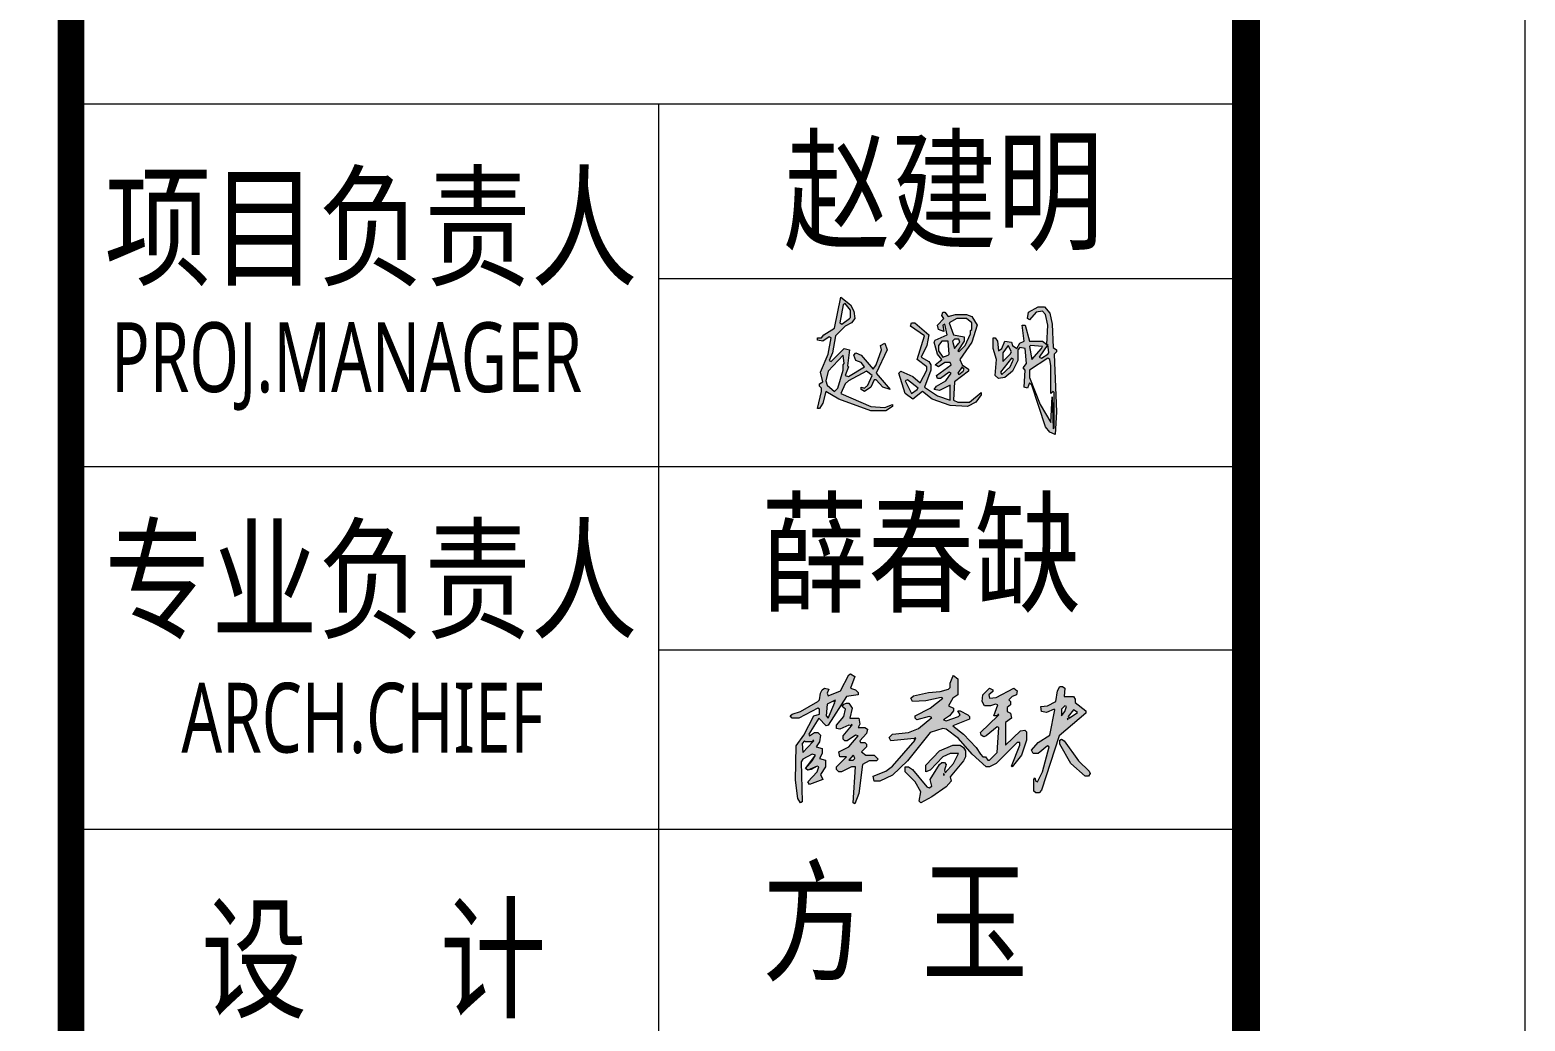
# Model space of a CAD drawing. Header units: inches. Extents: x -3272461 to -2504170, y 403793 to 1071042.
# Drawn here: x -2707401 to -2702044, y 867627 to 871180 of the extents above; entities that cross this region are included whole.
import ezdxf
from ezdxf.enums import TextEntityAlignment as Align

# ---------------------------------------------------------------- set-up
doc = ezdxf.new("R2010")
doc.units = ezdxf.units.IN
doc.header["$LTSCALE"] = 1000
doc.header["$MEASUREMENT"] = 0
doc.linetypes.add('LENGSHUI', pattern=[22, 20, -1, 0, -1])
doc.layers.get('0').update_dxf_attribs({"lineweight": 18})
for name, color, linetype, lineweight in [('0-TK', 4, 'Continuous', 18), ('00签名', 7, 'LENGSHUI', 18), ('PUB_TITLE', 153, 'Continuous', 18)]:
    doc.layers.add(name, color=color, linetype=linetype, lineweight=lineweight)
doc.styles.add('-黑体', font='', dxfattribs={"width": 0.7})
doc.styles.get('-黑体').set_extended_font_data('微软雅黑')

msp = doc.modelspace()

# ---------------------------------------------------------------- hatches: boundary and pattern name
h = msp.add_hatch(color=256)
h.paths.add_polyline_path([(-2704517.8, 868769), (-2704520.8, 868775), (-2704544.8, 868763), (-2704547.8, 868721), (-2704541.8, 868712)], flags=0)
h.paths.add_polyline_path([(-2704466.8, 868868), (-2704460.8, 868871), (-2704445.8, 868862), (-2704460.8, 868820), (-2704442.8, 868814), (-2704433.8, 868805), (-2704433.8, 868796), (-2704475.8, 868790), (-2704541.8, 868688), (-2704547.8, 868685), (-2704574.8, 868712), (-2704610.8, 868655), (-2704607.8, 868649), (-2704589.8, 868661), (-2704577.8, 868661), (-2704568.8, 868652), (-2704571.8, 868628), (-2704583.8, 868610), (-2704562.8, 868604), (-2704562.8, 868586), (-2704571.8, 868568), (-2704550.8, 868562), (-2704550.8, 868538), (-2704568.8, 868511), (-2704559.8, 868493), (-2704607.8, 868475), (-2704613.8, 868484), (-2704580.8, 868520), (-2704574.8, 868538), (-2704580.8, 868541), (-2704601.8, 868529), (-2704613.8, 868526), (-2704622.8, 868532), (-2704598.8, 868559), (-2704586.8, 868580), (-2704598.8, 868583), (-2704631.8, 868565), (-2704637.8, 868556), (-2704634.8, 868412), (-2704640.8, 868409), (-2704649.8, 868424), (-2704658.8, 868490), (-2704655.8, 868613), (-2704628.8, 868652), (-2704592.8, 868721), (-2704571.8, 868727), (-2704571.8, 868745), (-2704577.8, 868748), (-2704646.8, 868712), (-2704670.8, 868712), (-2704676.8, 868721), (-2704670.8, 868727), (-2704640.8, 868736), (-2704577.8, 868772), (-2704571.8, 868778), (-2704568.8, 868802), (-2704562.8, 868814), (-2704553.8, 868820), (-2704538.8, 868817), (-2704544.8, 868802), (-2704541.8, 868793), (-2704496.8, 868811)], flags=0)
h.paths.add_polyline_path([(-2704622.8, 868628), (-2704625.8, 868631), (-2704634.8, 868622), (-2704631.8, 868589), (-2704595.8, 868628)], flags=0)
h.paths.add_polyline_path([(-2704475.8, 868766), (-2704466.8, 868766), (-2704454.8, 868748), (-2704463.8, 868712), (-2704430.8, 868712), (-2704427.8, 868691), (-2704433.8, 868679), (-2704409.8, 868679), (-2704400.8, 868673), (-2704403.8, 868658), (-2704427.8, 868631), (-2704424.8, 868625), (-2704409.8, 868625), (-2704403.8, 868619), (-2704403.8, 868610), (-2704421.8, 868592), (-2704406.8, 868580), (-2704376.8, 868580), (-2704361.8, 868565), (-2704367.8, 868559), (-2704394.8, 868559), (-2704418.8, 868547), (-2704430.8, 868442), (-2704445.8, 868406), (-2704451.8, 868409), (-2704442.8, 868538), (-2704457.8, 868538), (-2704493.8, 868520), (-2704502.8, 868520), (-2704511.8, 868529), (-2704511.8, 868538), (-2704475.8, 868574), (-2704499.8, 868574), (-2704502.8, 868592), (-2704466.8, 868610), (-2704433.8, 868649), (-2704442.8, 868652), (-2704472.8, 868631), (-2704481.8, 868631), (-2704487.8, 868637), (-2704487.8, 868649), (-2704457.8, 868685), (-2704466.8, 868688), (-2704499.8, 868673), (-2704511.8, 868676), (-2704511.8, 868688), (-2704484.8, 868718), (-2704478.8, 868745), (-2704490.8, 868754), (-2704484.8, 868763)], flags=0)
h.paths.add_polyline_path([(-2704448.8, 868577), (-2704451.8, 868580), (-2704466.8, 868562), (-2704451.8, 868562), (-2704445.8, 868568)], flags=0)
h.paths.add_polyline_path([(-2704094.8, 868862), (-2704091.8, 868865), (-2704076.8, 868853), (-2704076.8, 868796), (-2704094.8, 868784), (-2704109.8, 868757), (-2704091.8, 868748), (-2704091.8, 868739), (-2704106.8, 868721), (-2704127.8, 868706), (-2704118.8, 868703), (-2704073.8, 868718), (-2704067.8, 868724), (-2704076.8, 868739), (-2704067.8, 868739), (-2704040.8, 868724), (-2704034.8, 868718), (-2704034.8, 868709), (-2704094.8, 868685), (-2704055.8, 868655), (-2704010.8, 868607), (-2703995.8, 868583), (-2703986.8, 868574), (-2703977.8, 868574), (-2703968.8, 868562), (-2703962.8, 868562), (-2703935.8, 868589), (-2703929.8, 868679), (-2703935.8, 868682), (-2703974.8, 868649), (-2703983.8, 868646), (-2703992.8, 868652), (-2703995.8, 868661), (-2703932.8, 868721), (-2703947.8, 868721), (-2703932.8, 868760), (-2703941.8, 868763), (-2703959.8, 868757), (-2703980.8, 868757), (-2703989.8, 868772), (-2703986.8, 868796), (-2703962.8, 868820), (-2703950.8, 868814), (-2703950.8, 868808), (-2703965.8, 868796), (-2703962.8, 868784), (-2703938.8, 868787), (-2703875.8, 868820), (-2703863.8, 868811), (-2703866.8, 868796), (-2703881.8, 868790), (-2703893.8, 868778), (-2703887.8, 868772), (-2703887.8, 868760), (-2703899.8, 868751), (-2703899.8, 868736), (-2703887.8, 868730), (-2703884.8, 868712), (-2703905.8, 868697), (-2703905.8, 868616), (-2703851.8, 868667), (-2703836.8, 868670), (-2703830.8, 868664), (-2703830.8, 868634), (-2703848.8, 868580), (-2703881.8, 868538), (-2703884.8, 868541), (-2703854.8, 868616), (-2703854.8, 868625), (-2703863.8, 868625), (-2703938.8, 868550), (-2703962.8, 868538), (-2703974.8, 868538), (-2704025.8, 868583), (-2704073.8, 868640), (-2704118.8, 868673), (-2704130.8, 868676), (-2704175.8, 868661), (-2704256.8, 868559), (-2704310.8, 868508), (-2704355.8, 868487), (-2704376.8, 868487), (-2704379.8, 868505), (-2704334.8, 868523), (-2704310.8, 868541), (-2704229.8, 868634), (-2704232.8, 868640), (-2704316.8, 868631), (-2704322.8, 868643), (-2704310.8, 868655), (-2704253.8, 868661), (-2704217.8, 868676), (-2704169.8, 868715), (-2704178.8, 868718), (-2704223.8, 868706), (-2704229.8, 868712), (-2704229.8, 868721), (-2704175.8, 868748), (-2704130.8, 868784), (-2704136.8, 868787), (-2704190.8, 868775), (-2704238.8, 868772), (-2704244.8, 868784), (-2704235.8, 868793), (-2704181.8, 868805), (-2704139.8, 868808), (-2704109.8, 868817), (-2704103.8, 868823), (-2704103.8, 868838)], flags=0)
h.paths.add_polyline_path([(-2704094.8, 868616), (-2704067.8, 868616), (-2704055.8, 868607), (-2704049.8, 868595), (-2704049.8, 868574), (-2704055.8, 868559), (-2704103.8, 868502), (-2704100.8, 868487), (-2704118.8, 868466), (-2704169.8, 868430), (-2704208.8, 868409), (-2704214.8, 868415), (-2704208.8, 868448), (-2704229.8, 868484), (-2704265.8, 868520), (-2704265.8, 868538), (-2704253.8, 868538), (-2704238.8, 868529), (-2704187.8, 868466), (-2704178.8, 868463), (-2704169.8, 868469), (-2704175.8, 868493), (-2704142.8, 868547), (-2704133.8, 868553), (-2704124.8, 868553), (-2704118.8, 868547), (-2704124.8, 868526), (-2704121.8, 868517), (-2704091.8, 868550), (-2704073.8, 868586), (-2704103.8, 868586), (-2704130.8, 868574), (-2704175.8, 868526), (-2704190.8, 868520), (-2704190.8, 868544), (-2704142.8, 868595)], flags=0)
h.paths.add_polyline_path([(-2703710.8, 868826), (-2703701.8, 868826), (-2703692.8, 868820), (-2703695.8, 868790), (-2703662.8, 868790), (-2703656.8, 868781), (-2703656.8, 868769), (-2703617.8, 868739), (-2703617.8, 868730), (-2703713.8, 868649), (-2703776.8, 868454), (-2703785.8, 868445), (-2703797.8, 868445), (-2703803.8, 868451), (-2703803.8, 868493), (-2703800.8, 868499), (-2703797.8, 868487), (-2703791.8, 868484), (-2703773.8, 868520), (-2703749.8, 868610), (-2703755.8, 868613), (-2703788.8, 868586), (-2703806.8, 868586), (-2703812.8, 868598), (-2703788.8, 868625), (-2703746.8, 868652), (-2703728.8, 868742), (-2703731.8, 868745), (-2703758.8, 868733), (-2703776.8, 868736), (-2703779.8, 868754), (-2703755.8, 868757), (-2703725.8, 868772), (-2703719.8, 868811)], flags=0)
h.paths.add_polyline_path([(-2703710.8, 868634), (-2703704.8, 868637), (-2703695.8, 868631), (-2703644.8, 868559), (-2703605.8, 868523), (-2703602.8, 868514), (-2703608.8, 868505), (-2703620.8, 868505), (-2703671.8, 868550), (-2703710.8, 868619)], flags=0)
h.paths.add_polyline_path([(-2703656.8, 868739), (-2703662.8, 868742), (-2703680.8, 868718), (-2703677.8, 868712), (-2703647.8, 868733)], flags=0)
h.paths.add_polyline_path([(-2703686.8, 868754), (-2703692.8, 868757), (-2703704.8, 868745), (-2703704.8, 868721), (-2703692.8, 868736)], flags=0)
at = {"layer": '00签名', "linetype": 'Continuous'}
h = msp.add_hatch(color=256, dxfattribs=at)
h.paths.add_polyline_path([(-2704480.1, 870117.7), (-2704457.1, 870129.2), (-2704445.6, 870144.6), (-2704449.4, 870171.5), (-2704460.9, 870194.5), (-2704495.5, 870221.4), (-2704518.5, 870110), (-2704556.9, 870087), (-2704564.6, 870075.5), (-2704580, 870075.5), (-2704580, 870067.8), (-2704560.8, 870064), (-2704537.7, 870079.3), (-2704530.1, 870075.5), (-2704541.6, 870017.9), (-2704568.5, 869952.6), (-2704560.8, 869918), (-2704572.3, 869910.4), (-2704572.3, 869902.7), (-2704564.6, 869895), (-2704564.6, 869883.5), (-2704580, 869822), (-2704572.3, 869822), (-2704560.8, 869841.2), (-2704549.3, 869883.5), (-2704503.2, 869856.6), (-2704388, 869814.4), (-2704334.2, 869814.4), (-2704311.2, 869829.7), (-2704311.2, 869837.4), (-2704338.1, 869825.9), (-2704388, 869829.7), (-2704495.5, 869875.8), (-2704480.1, 869910.4), (-2704468.6, 869921.9), (-2704403.3, 869956.4), (-2704384.1, 869941.1), (-2704399.5, 869906.5), (-2704411, 869895), (-2704422.5, 869898.8), (-2704422.5, 869891.2), (-2704411, 869883.5), (-2704388, 869898.8), (-2704376.5, 869925.7), (-2704368.8, 869925.7), (-2704345.7, 869898.8), (-2704318.9, 869891.2), (-2704368.8, 869948.8), (-2704330.4, 870033.2), (-2704338.1, 870056.3), (-2704353.4, 870048.6), (-2704349.6, 870033.2), (-2704368.8, 869979.5), (-2704380.3, 869964.1), (-2704422.5, 870014), (-2704441.7, 870021.7), (-2704449.4, 870014), (-2704441.7, 869994.8), (-2704422.5, 869987.2), (-2704411, 869971.8), (-2704468.6, 869937.2), (-2704480.1, 869941.1), (-2704468.6, 869971.8), (-2704472.5, 869975.6), (-2704464.8, 870033.2), (-2704484, 870037.1), (-2704530.1, 869991), (-2704537.7, 869994.8), (-2704526.2, 870021.7), (-2704514.7, 870083.2)], flags=0)
h.paths.add_polyline_path([(-2704499.3, 870129.2), (-2704487.8, 870194.5), (-2704480.1, 870198.4), (-2704460.9, 870175.3), (-2704460.9, 870148.4), (-2704464.8, 870144.6), (-2704491.7, 870125.4)], flags=0)
h.paths.add_polyline_path([(-2704487.8, 870014), (-2704484, 869983.3), (-2704487.8, 869979.5), (-2704487.8, 869960.3), (-2704507, 869895), (-2704518.5, 869883.5), (-2704545.4, 869906.5), (-2704549.3, 869921.9), (-2704541.6, 869956.4)], flags=0)
h = msp.add_hatch(color=256, dxfattribs=at)
h.paths.add_polyline_path([(-2704027, 870152.3), (-2704046.2, 870160), (-2704084.6, 870160), (-2704111.5, 870152.3), (-2704123, 870167.6), (-2704130.7, 870167.6), (-2704134.5, 870156.1), (-2704126.9, 870144.6), (-2704149.9, 870121.6), (-2704146.1, 870106.2), (-2704126.9, 870098.5), (-2704130.7, 870121.6), (-2704123, 870125.4), (-2704115.3, 870087), (-2704157.6, 870067.8), (-2704161.4, 870060.1), (-2704149.9, 870017.9), (-2704134.5, 869998.7), (-2704157.6, 869979.5), (-2704146.1, 869971.8), (-2704123, 869987.2), (-2704103.8, 869987.2), (-2704100, 869979.5), (-2704153.7, 869941.1), (-2704149.9, 869929.6), (-2704138.4, 869929.6), (-2704107.7, 869952.6), (-2704100, 869948.8), (-2704119.2, 869921.9), (-2704153.7, 869902.7), (-2704161.4, 869891.2), (-2704142.2, 869887.3), (-2704103.8, 869906.5), (-2704103.8, 869852.8), (-2704149.9, 869868.1), (-2704196, 869898.8), (-2704172.9, 869960.3), (-2704172.9, 869979.5), (-2704180.6, 869991), (-2704207.5, 870006.4), (-2704188.3, 870048.6), (-2704180.6, 870087), (-2704230.5, 870129.2), (-2704242.1, 870129.2), (-2704245.9, 870117.7), (-2704196, 870083.2), (-2704222.9, 869998.7), (-2704188.3, 869971.8), (-2704188.3, 869960.3), (-2704211.3, 869914.2), (-2704238.2, 869937.2), (-2704280.5, 869956.4), (-2704288.1, 869948.8), (-2704265.1, 869875.8), (-2704238.2, 869856.6), (-2704203.7, 869883.5), (-2704169.1, 869856.6), (-2704103.8, 869833.6), (-2704042.4, 869829.7), (-2704011.7, 869845.1), (-2703992.5, 869872), (-2703992.5, 869879.6), (-2704034.7, 869845.1), (-2704076.9, 869845.1), (-2704092.3, 869852.8), (-2704088.5, 869918), (-2704038.5, 869956.4), (-2704038.5, 869964.1), (-2704061.6, 869979.5), (-2704069.3, 869998.7), (-2704027, 870060.1), (-2704007.8, 870121.6)], flags=0)
h.paths.add_polyline_path([(-2704107.7, 870129.2), (-2704080.8, 870144.6), (-2704046.2, 870144.6), (-2704027, 870129.2), (-2704027, 870106.2), (-2704030.9, 870102.4), (-2704030.9, 870090.8), (-2704050.1, 870048.6), (-2704073.1, 870025.6), (-2704076.9, 870029.4), (-2704053.9, 870064), (-2704053.9, 870079.3), (-2704092.3, 870087)], flags=0)
h.paths.add_polyline_path([(-2704111.5, 870064), (-2704107.7, 870017.9), (-2704111.5, 870014), (-2704130.7, 870006.4), (-2704146.1, 870029.4), (-2704146.1, 870048.6), (-2704134.5, 870064)], flags=0)
h.paths.add_polyline_path([(-2704088.5, 870071.6), (-2704073.1, 870071.6), (-2704069.3, 870060.1), (-2704073.1, 870056.3), (-2704088.5, 870037.1), (-2704096.1, 870064)], flags=0)
h.paths.add_polyline_path([(-2704061.6, 869971.8), (-2704053.9, 869964.1), (-2704057.7, 869956.4), (-2704073.1, 869944.9), (-2704076.9, 869948.8)], flags=0)
h.paths.add_polyline_path([(-2704257.4, 869925.7), (-2704219, 869895), (-2704222.9, 869891.2), (-2704242.1, 869875.8), (-2704265.1, 869921.9)], flags=0)
h.paths.add_polyline_path([(-2703835, 870121.6), (-2703846.5, 870121.6), (-2703838.9, 870064), (-2703854.2, 870056.3), (-2703865.7, 870037.1), (-2703881.1, 870048.6), (-2703884.9, 870060.1), (-2703908, 870064), (-2703919.5, 870037.1), (-2703931, 870029.4), (-2703934.9, 870064), (-2703942.5, 870075.5), (-2703950.2, 870075.5), (-2703950.2, 870037.1), (-2703938.7, 869998.7), (-2703942.5, 869941.1), (-2703931, 869929.6), (-2703908, 869933.4), (-2703881.1, 869956.4), (-2703861.9, 869994.8), (-2703861.9, 870033.2), (-2703854.2, 870040.9), (-2703835, 870037.1), (-2703831.2, 869983.3), (-2703842.7, 869968), (-2703835, 869960.3), (-2703838.9, 869898.8), (-2703827.3, 869895), (-2703819.7, 869914.2), (-2703812, 869906.5), (-2703762.1, 869756.8), (-2703746.7, 869737.6), (-2703727.5, 869729.9), (-2703723.7, 869810.5), (-2703731.3, 870017.9), (-2703723.7, 870025.6), (-2703723.7, 870033.2), (-2703735.2, 870040.9), (-2703739, 870125.4), (-2703746.7, 870163.8), (-2703765.9, 870186.8), (-2703788.9, 870186.8), (-2703823.5, 870167.6), (-2703827.3, 870144.6), (-2703819.7, 870140.8), (-2703796.6, 870167.6), (-2703773.6, 870171.5), (-2703762.1, 870160), (-2703754.4, 870121.6), (-2703758.2, 870052.4), (-2703773.6, 870064), (-2703819.7, 870064)], flags=0)
h.paths.add_polyline_path([(-2703815.8, 870048.6), (-2703773.6, 870044.8), (-2703777.4, 870037.1), (-2703812, 869998.7), (-2703819.7, 870044.8)], flags=0)
h.paths.add_polyline_path([(-2703884.9, 870025.6), (-2703888.8, 870017.9), (-2703915.7, 869991), (-2703915.7, 870021.7), (-2703896.5, 870048.6)], flags=0)
h.paths.add_polyline_path([(-2703754.4, 870052.4), (-2703750.5, 870021.7), (-2703754.4, 870017.9), (-2703777.4, 870002.5), (-2703785.1, 870006.4)], flags=0)
h.paths.add_polyline_path([(-2703877.3, 869998.7), (-2703881.1, 869991), (-2703888.8, 869971.8), (-2703919.5, 869944.9), (-2703923.3, 869952.6), (-2703884.9, 870002.5)], flags=0)
h.paths.add_polyline_path([(-2703754.4, 870002.5), (-2703746.7, 869998.7), (-2703742.9, 869975.6), (-2703742.9, 869875.8), (-2703735.2, 869883.5), (-2703731.3, 869879.6), (-2703731.3, 869752.9), (-2703735.2, 869749.1), (-2703739, 869864.3), (-2703742.9, 869772.1), (-2703781.3, 869837.4), (-2703819.7, 869933.4), (-2703819.7, 869960.3)], flags=0)

# ---------------------------------------------------------------- linework, layer by layer
at = {"linetype": 'Continuous'}
for points in [[(-2704466.8, 868868), (-2704460.8, 868871), (-2704445.8, 868862), (-2704460.8, 868820), (-2704442.8, 868814), (-2704433.8, 868805), (-2704433.8, 868796), (-2704475.8, 868790), (-2704541.8, 868688), (-2704547.8, 868685), (-2704574.8, 868712), (-2704610.8, 868655), (-2704607.8, 868649), (-2704589.8, 868661), (-2704577.8, 868661), (-2704568.8, 868652), (-2704571.8, 868628), (-2704583.8, 868610), (-2704562.8, 868604), (-2704562.8, 868586), (-2704571.8, 868568), (-2704550.8, 868562), (-2704550.8, 868538), (-2704568.8, 868511), (-2704559.8, 868493), (-2704607.8, 868475), (-2704613.8, 868484), (-2704580.8, 868520), (-2704574.8, 868538), (-2704580.8, 868541), (-2704613.8, 868526), (-2704622.8, 868532), (-2704586.8, 868580), (-2704598.8, 868583), (-2704631.8, 868565), (-2704637.8, 868556), (-2704634.8, 868412), (-2704640.8, 868409), (-2704649.8, 868424), (-2704658.8, 868490), (-2704655.8, 868613), (-2704628.8, 868652), (-2704592.8, 868721), (-2704571.8, 868727), (-2704571.8, 868745), (-2704577.8, 868748), (-2704646.8, 868712), (-2704670.8, 868712), (-2704676.8, 868721), (-2704670.8, 868727), (-2704640.8, 868736), (-2704577.8, 868772), (-2704571.8, 868778), (-2704568.8, 868802), (-2704562.8, 868814), (-2704553.8, 868820), (-2704538.8, 868817), (-2704544.8, 868802), (-2704541.8, 868793), (-2704496.8, 868811), (-2704466.8, 868868)], [(-2704466.8, 868868), (-2704460.8, 868871), (-2704445.8, 868862), (-2704460.8, 868820), (-2704442.8, 868814), (-2704433.8, 868805), (-2704433.8, 868796), (-2704475.8, 868790), (-2704541.8, 868688), (-2704547.8, 868685), (-2704574.8, 868712), (-2704610.8, 868655), (-2704607.8, 868649), (-2704589.8, 868661), (-2704577.8, 868661), (-2704568.8, 868652), (-2704571.8, 868628), (-2704583.8, 868610), (-2704562.8, 868604), (-2704562.8, 868586), (-2704571.8, 868568), (-2704550.8, 868562), (-2704550.8, 868538), (-2704568.8, 868511), (-2704559.8, 868493), (-2704607.8, 868475), (-2704613.8, 868484), (-2704580.8, 868520), (-2704574.8, 868538), (-2704580.8, 868541), (-2704601.8, 868529), (-2704613.8, 868526), (-2704622.8, 868532), (-2704598.8, 868559), (-2704586.8, 868580), (-2704598.8, 868583), (-2704631.8, 868565), (-2704637.8, 868556), (-2704634.8, 868412), (-2704640.8, 868409), (-2704649.8, 868424), (-2704658.8, 868490), (-2704655.8, 868613), (-2704628.8, 868652), (-2704592.8, 868721), (-2704571.8, 868727), (-2704571.8, 868745), (-2704577.8, 868748), (-2704646.8, 868712), (-2704670.8, 868712), (-2704676.8, 868721), (-2704670.8, 868727), (-2704640.8, 868736), (-2704577.8, 868772), (-2704571.8, 868778), (-2704568.8, 868802), (-2704562.8, 868814), (-2704553.8, 868820), (-2704538.8, 868817), (-2704544.8, 868802), (-2704541.8, 868793), (-2704496.8, 868811), (-2704466.8, 868868)], [(-2704094.8, 868862), (-2704091.8, 868865), (-2704076.8, 868853), (-2704076.8, 868796), (-2704094.8, 868784), (-2704109.8, 868757), (-2704091.8, 868748), (-2704091.8, 868739), (-2704106.8, 868721), (-2704127.8, 868706), (-2704118.8, 868703), (-2704073.8, 868718), (-2704067.8, 868724), (-2704076.8, 868739), (-2704067.8, 868739), (-2704040.8, 868724), (-2704034.8, 868718), (-2704034.8, 868709), (-2704094.8, 868685), (-2704055.8, 868655), (-2704010.8, 868607), (-2703995.8, 868583), (-2703986.8, 868574), (-2703977.8, 868574), (-2703968.8, 868562), (-2703962.8, 868562), (-2703935.8, 868589), (-2703929.8, 868679), (-2703935.8, 868682), (-2703974.8, 868649), (-2703983.8, 868646), (-2703992.8, 868652), (-2703995.8, 868661), (-2703932.8, 868721), (-2703947.8, 868721), (-2703932.8, 868760), (-2703941.8, 868763), (-2703959.8, 868757), (-2703980.8, 868757), (-2703989.8, 868772), (-2703986.8, 868796), (-2703962.8, 868820), (-2703950.8, 868814), (-2703950.8, 868808), (-2703965.8, 868796), (-2703962.8, 868784), (-2703938.8, 868787), (-2703875.8, 868820), (-2703863.8, 868811), (-2703866.8, 868796), (-2703881.8, 868790), (-2703893.8, 868778), (-2703887.8, 868772), (-2703887.8, 868760), (-2703899.8, 868751), (-2703899.8, 868736), (-2703887.8, 868730), (-2703884.8, 868712), (-2703905.8, 868697), (-2703905.8, 868616), (-2703851.8, 868667), (-2703836.8, 868670), (-2703830.8, 868664), (-2703830.8, 868634), (-2703848.8, 868580), (-2703881.8, 868538), (-2703884.8, 868541), (-2703854.8, 868616), (-2703854.8, 868625), (-2703863.8, 868625), (-2703938.8, 868550), (-2703962.8, 868538), (-2703974.8, 868538), (-2704025.8, 868583), (-2704073.8, 868640), (-2704118.8, 868673), (-2704130.8, 868676), (-2704175.8, 868661), (-2704256.8, 868559), (-2704310.8, 868508), (-2704355.8, 868487), (-2704376.8, 868487), (-2704379.8, 868505), (-2704334.8, 868523), (-2704310.8, 868541), (-2704229.8, 868634), (-2704232.8, 868640), (-2704316.8, 868631), (-2704322.8, 868643), (-2704310.8, 868655), (-2704253.8, 868661), (-2704217.8, 868676), (-2704169.8, 868715), (-2704178.8, 868718), (-2704223.8, 868706), (-2704229.8, 868712), (-2704229.8, 868721), (-2704175.8, 868748), (-2704130.8, 868784), (-2704136.8, 868787), (-2704190.8, 868775), (-2704238.8, 868772), (-2704244.8, 868784), (-2704235.8, 868793), (-2704181.8, 868805), (-2704139.8, 868808), (-2704109.8, 868817), (-2704103.8, 868823), (-2704103.8, 868838), (-2704094.8, 868862)], [(-2704094.8, 868862), (-2704091.8, 868865), (-2704076.8, 868853), (-2704076.8, 868796), (-2704094.8, 868784), (-2704109.8, 868757), (-2704091.8, 868748), (-2704091.8, 868739), (-2704106.8, 868721), (-2704127.8, 868706), (-2704118.8, 868703), (-2704073.8, 868718), (-2704067.8, 868724), (-2704076.8, 868739), (-2704067.8, 868739), (-2704040.8, 868724), (-2704034.8, 868718), (-2704034.8, 868709), (-2704094.8, 868685), (-2704055.8, 868655), (-2704010.8, 868607), (-2703995.8, 868583), (-2703986.8, 868574), (-2703977.8, 868574), (-2703968.8, 868562), (-2703962.8, 868562), (-2703935.8, 868589), (-2703929.8, 868679), (-2703935.8, 868682), (-2703974.8, 868649), (-2703983.8, 868646), (-2703992.8, 868652), (-2703995.8, 868661), (-2703932.8, 868721), (-2703947.8, 868721), (-2703932.8, 868760), (-2703941.8, 868763), (-2703959.8, 868757), (-2703980.8, 868757), (-2703989.8, 868772), (-2703986.8, 868796), (-2703962.8, 868820), (-2703950.8, 868814), (-2703950.8, 868808), (-2703965.8, 868796), (-2703962.8, 868784), (-2703938.8, 868787), (-2703875.8, 868820), (-2703863.8, 868811), (-2703866.8, 868796), (-2703881.8, 868790), (-2703893.8, 868778), (-2703887.8, 868772), (-2703887.8, 868760), (-2703899.8, 868751), (-2703899.8, 868736), (-2703887.8, 868730), (-2703884.8, 868712), (-2703905.8, 868697), (-2703905.8, 868616), (-2703851.8, 868667), (-2703836.8, 868670), (-2703830.8, 868664), (-2703830.8, 868634), (-2703848.8, 868580), (-2703881.8, 868538), (-2703884.8, 868541), (-2703854.8, 868616), (-2703854.8, 868625), (-2703863.8, 868625), (-2703938.8, 868550), (-2703962.8, 868538), (-2703974.8, 868538), (-2704025.8, 868583), (-2704073.8, 868640), (-2704118.8, 868673), (-2704130.8, 868676), (-2704175.8, 868661), (-2704256.8, 868559), (-2704310.8, 868508), (-2704355.8, 868487), (-2704376.8, 868487), (-2704379.8, 868505), (-2704334.8, 868523), (-2704310.8, 868541), (-2704229.8, 868634), (-2704232.8, 868640), (-2704316.8, 868631), (-2704322.8, 868643), (-2704310.8, 868655), (-2704253.8, 868661), (-2704217.8, 868676), (-2704169.8, 868715), (-2704178.8, 868718), (-2704223.8, 868706), (-2704229.8, 868712), (-2704229.8, 868721), (-2704175.8, 868748), (-2704130.8, 868784), (-2704136.8, 868787), (-2704190.8, 868775), (-2704238.8, 868772), (-2704244.8, 868784), (-2704235.8, 868793), (-2704181.8, 868805), (-2704139.8, 868808), (-2704109.8, 868817), (-2704103.8, 868823), (-2704103.8, 868838), (-2704094.8, 868862)], [(-2703710.8, 868826), (-2703701.8, 868826), (-2703692.8, 868820), (-2703695.8, 868790), (-2703662.8, 868790), (-2703656.8, 868781), (-2703656.8, 868769), (-2703617.8, 868739), (-2703617.8, 868730), (-2703713.8, 868649), (-2703776.8, 868454), (-2703785.8, 868445), (-2703797.8, 868445), (-2703803.8, 868451), (-2703803.8, 868493), (-2703800.8, 868499), (-2703797.8, 868487), (-2703791.8, 868484), (-2703773.8, 868520), (-2703749.8, 868610), (-2703755.8, 868613), (-2703788.8, 868586), (-2703806.8, 868586), (-2703812.8, 868598), (-2703788.8, 868625), (-2703746.8, 868652), (-2703728.8, 868742), (-2703731.8, 868745), (-2703758.8, 868733), (-2703776.8, 868736), (-2703779.8, 868754), (-2703755.8, 868757), (-2703725.8, 868772), (-2703719.8, 868811), (-2703710.8, 868826)], [(-2703710.8, 868826), (-2703701.8, 868826), (-2703692.8, 868820), (-2703695.8, 868790), (-2703662.8, 868790), (-2703656.8, 868781), (-2703656.8, 868769), (-2703617.8, 868739), (-2703617.8, 868730), (-2703713.8, 868649), (-2703776.8, 868454), (-2703785.8, 868445), (-2703797.8, 868445), (-2703803.8, 868451), (-2703803.8, 868493), (-2703800.8, 868499), (-2703797.8, 868487), (-2703791.8, 868484), (-2703773.8, 868520), (-2703749.8, 868610), (-2703755.8, 868613), (-2703788.8, 868586), (-2703806.8, 868586), (-2703812.8, 868598), (-2703788.8, 868625), (-2703746.8, 868652), (-2703728.8, 868742), (-2703731.8, 868745), (-2703758.8, 868733), (-2703776.8, 868736), (-2703779.8, 868754), (-2703755.8, 868757), (-2703725.8, 868772), (-2703719.8, 868811), (-2703710.8, 868826)], [(-2704517.8, 868769), (-2704520.8, 868775), (-2704544.8, 868763), (-2704547.8, 868721), (-2704541.8, 868712), (-2704517.8, 868769)], [(-2704517.8, 868769), (-2704520.8, 868775), (-2704544.8, 868763), (-2704547.8, 868721), (-2704541.8, 868712), (-2704517.8, 868769)], [(-2704514.8, 868775), (-2704517.8, 868778), (-2704517.8, 868772), (-2704514.8, 868775)], [(-2704514.8, 868775), (-2704517.8, 868778), (-2704517.8, 868772), (-2704514.8, 868775)], [(-2704475.8, 868766), (-2704466.8, 868766), (-2704454.8, 868748), (-2704463.8, 868712), (-2704430.8, 868712), (-2704427.8, 868691), (-2704433.8, 868679), (-2704409.8, 868679), (-2704400.8, 868673), (-2704403.8, 868658), (-2704427.8, 868631), (-2704424.8, 868625), (-2704409.8, 868625), (-2704403.8, 868619), (-2704403.8, 868610), (-2704421.8, 868592), (-2704406.8, 868580), (-2704376.8, 868580), (-2704361.8, 868565), (-2704367.8, 868559), (-2704394.8, 868559), (-2704418.8, 868547), (-2704430.8, 868442), (-2704445.8, 868406), (-2704451.8, 868409), (-2704442.8, 868538), (-2704457.8, 868538), (-2704493.8, 868520), (-2704502.8, 868520), (-2704511.8, 868529), (-2704511.8, 868538), (-2704475.8, 868574), (-2704499.8, 868574), (-2704502.8, 868592), (-2704466.8, 868610), (-2704433.8, 868649), (-2704442.8, 868652), (-2704472.8, 868631), (-2704481.8, 868631), (-2704487.8, 868637), (-2704487.8, 868649), (-2704457.8, 868685), (-2704466.8, 868688), (-2704499.8, 868673), (-2704511.8, 868676), (-2704511.8, 868688), (-2704484.8, 868718), (-2704478.8, 868745), (-2704490.8, 868754), (-2704484.8, 868763), (-2704475.8, 868766)], [(-2704475.8, 868766), (-2704466.8, 868766), (-2704454.8, 868748), (-2704463.8, 868712), (-2704430.8, 868712), (-2704427.8, 868691), (-2704433.8, 868679), (-2704409.8, 868679), (-2704400.8, 868673), (-2704403.8, 868658), (-2704427.8, 868631), (-2704424.8, 868625), (-2704409.8, 868625), (-2704403.8, 868619), (-2704403.8, 868610), (-2704421.8, 868592), (-2704406.8, 868580), (-2704376.8, 868580), (-2704361.8, 868565), (-2704367.8, 868559), (-2704394.8, 868559), (-2704418.8, 868547), (-2704430.8, 868442), (-2704445.8, 868406), (-2704451.8, 868409), (-2704442.8, 868538), (-2704457.8, 868538), (-2704493.8, 868520), (-2704502.8, 868520), (-2704511.8, 868529), (-2704511.8, 868538), (-2704475.8, 868574), (-2704499.8, 868574), (-2704502.8, 868592), (-2704466.8, 868610), (-2704433.8, 868649), (-2704442.8, 868652), (-2704472.8, 868631), (-2704481.8, 868631), (-2704487.8, 868637), (-2704487.8, 868649), (-2704457.8, 868685), (-2704466.8, 868688), (-2704499.8, 868673), (-2704511.8, 868676), (-2704511.8, 868688), (-2704484.8, 868718), (-2704478.8, 868745), (-2704490.8, 868754), (-2704484.8, 868763), (-2704475.8, 868766)], [(-2703929.8, 868724), (-2703932.8, 868727), (-2703932.8, 868721), (-2703929.8, 868724)], [(-2703929.8, 868724), (-2703932.8, 868727), (-2703932.8, 868721), (-2703929.8, 868724)], [(-2703686.8, 868754), (-2703692.8, 868757), (-2703704.8, 868745), (-2703704.8, 868721), (-2703692.8, 868736), (-2703686.8, 868754)], [(-2703686.8, 868754), (-2703692.8, 868757), (-2703704.8, 868745), (-2703704.8, 868721), (-2703692.8, 868736), (-2703686.8, 868754)], [(-2703656.8, 868739), (-2703662.8, 868742), (-2703680.8, 868718), (-2703677.8, 868712), (-2703647.8, 868733), (-2703656.8, 868739)], [(-2703656.8, 868739), (-2703662.8, 868742), (-2703680.8, 868718), (-2703677.8, 868712), (-2703647.8, 868733), (-2703656.8, 868739)], [(-2704454.8, 868688), (-2704457.8, 868691), (-2704457.8, 868685), (-2704454.8, 868688)], [(-2704454.8, 868688), (-2704457.8, 868691), (-2704457.8, 868685), (-2704454.8, 868688)], [(-2703680.8, 868709), (-2703683.8, 868712), (-2703683.8, 868706), (-2703680.8, 868709)], [(-2703680.8, 868709), (-2703683.8, 868712), (-2703683.8, 868706), (-2703680.8, 868709)], [(-2704622.8, 868628), (-2704625.8, 868631), (-2704634.8, 868622), (-2704631.8, 868589), (-2704595.8, 868628), (-2704622.8, 868628)], [(-2704622.8, 868628), (-2704625.8, 868631), (-2704634.8, 868622), (-2704631.8, 868589), (-2704595.8, 868628), (-2704622.8, 868628)], [(-2704592.8, 868631), (-2704595.8, 868634), (-2704595.8, 868628), (-2704592.8, 868631)], [(-2704592.8, 868631), (-2704595.8, 868634), (-2704595.8, 868628), (-2704592.8, 868631)], [(-2704094.8, 868616), (-2704067.8, 868616), (-2704055.8, 868607), (-2704049.8, 868595), (-2704049.8, 868574), (-2704055.8, 868559), (-2704103.8, 868502), (-2704100.8, 868487), (-2704118.8, 868466), (-2704169.8, 868430), (-2704208.8, 868409), (-2704214.8, 868415), (-2704208.8, 868448), (-2704229.8, 868484), (-2704265.8, 868520), (-2704265.8, 868538), (-2704253.8, 868538), (-2704238.8, 868529), (-2704187.8, 868466), (-2704178.8, 868463), (-2704169.8, 868469), (-2704175.8, 868493), (-2704142.8, 868547), (-2704133.8, 868553), (-2704124.8, 868553), (-2704118.8, 868547), (-2704124.8, 868526), (-2704121.8, 868517), (-2704091.8, 868550), (-2704073.8, 868586), (-2704103.8, 868586), (-2704130.8, 868574), (-2704175.8, 868526), (-2704190.8, 868520), (-2704190.8, 868544), (-2704142.8, 868595), (-2704094.8, 868616)], [(-2704094.8, 868616), (-2704067.8, 868616), (-2704055.8, 868607), (-2704049.8, 868595), (-2704049.8, 868574), (-2704055.8, 868559), (-2704103.8, 868502), (-2704100.8, 868487), (-2704118.8, 868466), (-2704169.8, 868430), (-2704208.8, 868409), (-2704214.8, 868415), (-2704208.8, 868448), (-2704229.8, 868484), (-2704265.8, 868520), (-2704265.8, 868538), (-2704253.8, 868538), (-2704238.8, 868529), (-2704187.8, 868466), (-2704178.8, 868463), (-2704169.8, 868469), (-2704175.8, 868493), (-2704142.8, 868547), (-2704133.8, 868553), (-2704124.8, 868553), (-2704118.8, 868547), (-2704124.8, 868526), (-2704121.8, 868517), (-2704091.8, 868550), (-2704073.8, 868586), (-2704103.8, 868586), (-2704130.8, 868574), (-2704175.8, 868526), (-2704190.8, 868520), (-2704190.8, 868544), (-2704142.8, 868595), (-2704094.8, 868616)], [(-2704226.8, 868640), (-2704229.8, 868643), (-2704229.8, 868637), (-2704226.8, 868640)], [(-2704226.8, 868640), (-2704229.8, 868643), (-2704229.8, 868637), (-2704226.8, 868640)], [(-2703710.8, 868634), (-2703704.8, 868637), (-2703695.8, 868631), (-2703644.8, 868559), (-2703605.8, 868523), (-2703602.8, 868514), (-2703608.8, 868505), (-2703620.8, 868505), (-2703671.8, 868550), (-2703710.8, 868619), (-2703710.8, 868634)], [(-2703710.8, 868634), (-2703704.8, 868637), (-2703695.8, 868631), (-2703644.8, 868559), (-2703605.8, 868523), (-2703602.8, 868514), (-2703608.8, 868505), (-2703620.8, 868505), (-2703671.8, 868550), (-2703710.8, 868619), (-2703710.8, 868634)], [(-2704448.8, 868577), (-2704451.8, 868580), (-2704466.8, 868562), (-2704451.8, 868562), (-2704445.8, 868568), (-2704448.8, 868577)], [(-2704448.8, 868577), (-2704451.8, 868580), (-2704466.8, 868562), (-2704451.8, 868562), (-2704445.8, 868568), (-2704448.8, 868577)], [(-2704124.8, 868511), (-2704127.8, 868514), (-2704127.8, 868508), (-2704124.8, 868511)], [(-2704124.8, 868511), (-2704127.8, 868514), (-2704127.8, 868508), (-2704124.8, 868511)]]:
    msp.add_lwpolyline(points, dxfattribs=at)
at = {"layer": '0-TK'}
msp.add_lwpolyline([(-2707253.8, 858130.6, 96, 96, 0), (-2707253.8, 898130.6, 96, 96, 0)], format="xyseb", dxfattribs=at)
at = {"layer": '00签名', "linetype": 'Continuous'}
for points in [[(-2704311.2, 869837.4), (-2704311.2, 869829.7), (-2704334.2, 869814.4), (-2704388, 869814.4), (-2704503.2, 869856.6), (-2704549.3, 869883.5), (-2704560.8, 869841.2), (-2704572.3, 869822), (-2704580, 869822), (-2704564.6, 869883.5), (-2704564.6, 869895), (-2704572.3, 869902.7), (-2704572.3, 869910.4), (-2704560.8, 869918), (-2704568.5, 869952.6), (-2704541.6, 870017.9), (-2704530.1, 870075.5), (-2704537.7, 870079.3), (-2704560.8, 870064), (-2704580, 870067.8), (-2704580, 870075.5), (-2704564.6, 870075.5), (-2704556.9, 870087), (-2704518.5, 870110), (-2704495.5, 870221.4), (-2704460.9, 870194.5), (-2704449.4, 870171.5), (-2704445.6, 870144.6), (-2704457.1, 870129.2), (-2704480.1, 870117.7), (-2704514.7, 870083.2), (-2704526.2, 870021.7), (-2704537.7, 869994.8), (-2704530.1, 869991), (-2704484, 870037.1), (-2704464.8, 870033.2), (-2704472.5, 869975.6), (-2704468.6, 869971.8), (-2704480.1, 869941.1), (-2704468.6, 869937.2), (-2704411, 869971.8), (-2704422.5, 869987.2), (-2704441.7, 869994.8), (-2704449.4, 870014), (-2704441.7, 870021.7), (-2704422.5, 870014), (-2704380.3, 869964.1), (-2704368.8, 869979.5), (-2704349.6, 870033.2), (-2704353.4, 870048.6), (-2704338.1, 870056.3), (-2704330.4, 870033.2), (-2704368.8, 869948.8), (-2704318.9, 869891.2), (-2704345.7, 869898.8), (-2704368.8, 869925.7), (-2704376.5, 869925.7), (-2704388, 869898.8), (-2704411, 869883.5), (-2704422.5, 869891.2), (-2704422.5, 869898.8), (-2704411, 869895), (-2704399.5, 869906.5), (-2704384.1, 869941.1), (-2704403.3, 869956.4), (-2704468.6, 869921.9), (-2704480.1, 869910.4), (-2704495.5, 869875.8), (-2704388, 869829.7), (-2704338.1, 869825.9), (-2704311.2, 869837.4)], [(-2704464.8, 870144.6), (-2704460.9, 870148.4), (-2704460.9, 870175.3), (-2704480.1, 870198.4), (-2704487.8, 870194.5), (-2704499.3, 870129.2), (-2704491.7, 870125.4), (-2704464.8, 870144.6)], [(-2703992.5, 869879.6), (-2703992.5, 869872), (-2704011.7, 869845.1), (-2704042.4, 869829.7), (-2704103.8, 869833.6), (-2704169.1, 869856.6), (-2704203.7, 869883.5), (-2704238.2, 869856.6), (-2704265.1, 869875.8), (-2704288.1, 869948.8), (-2704280.5, 869956.4), (-2704238.2, 869937.2), (-2704211.3, 869914.2), (-2704188.3, 869960.3), (-2704188.3, 869971.8), (-2704222.9, 869998.7), (-2704196, 870083.2), (-2704245.9, 870117.7), (-2704242.1, 870129.2), (-2704230.5, 870129.2), (-2704180.6, 870087), (-2704188.3, 870048.6), (-2704207.5, 870006.4), (-2704180.6, 869991), (-2704172.9, 869979.5), (-2704172.9, 869960.3), (-2704196, 869898.8), (-2704149.9, 869868.1), (-2704103.8, 869852.8), (-2704103.8, 869906.5), (-2704142.2, 869887.3), (-2704161.4, 869891.2), (-2704153.7, 869902.7), (-2704119.2, 869921.9), (-2704100, 869948.8), (-2704107.7, 869952.6), (-2704138.4, 869929.6), (-2704149.9, 869929.6), (-2704153.7, 869941.1), (-2704100, 869979.5), (-2704103.8, 869987.2), (-2704123, 869987.2), (-2704146.1, 869971.8), (-2704157.6, 869979.5), (-2704134.5, 869998.7), (-2704149.9, 870017.9), (-2704161.4, 870060.1), (-2704157.6, 870067.8), (-2704115.3, 870087), (-2704123, 870125.4), (-2704130.7, 870121.6), (-2704126.9, 870098.5), (-2704146.1, 870106.2), (-2704149.9, 870121.6), (-2704126.9, 870144.6), (-2704134.5, 870156.1), (-2704130.7, 870167.6), (-2704123, 870167.6), (-2704111.5, 870152.3), (-2704084.6, 870160), (-2704046.2, 870160), (-2704027, 870152.3), (-2704007.8, 870121.6), (-2704027, 870060.1), (-2704069.3, 869998.7), (-2704061.6, 869979.5), (-2704038.5, 869964.1), (-2704038.5, 869956.4), (-2704088.5, 869918), (-2704092.3, 869852.8), (-2704076.9, 869845.1), (-2704034.7, 869845.1), (-2703992.5, 869879.6)], [(-2703723.7, 870033.2), (-2703723.7, 870025.6), (-2703731.3, 870017.9), (-2703723.7, 869810.5), (-2703727.5, 869729.9), (-2703746.7, 869737.6), (-2703762.1, 869756.8), (-2703812, 869906.5), (-2703819.7, 869914.2), (-2703827.3, 869895), (-2703838.9, 869898.8), (-2703835, 869960.3), (-2703842.7, 869968), (-2703831.2, 869983.3), (-2703835, 870037.1), (-2703854.2, 870040.9), (-2703861.9, 870033.2), (-2703861.9, 869994.8), (-2703881.1, 869956.4), (-2703908, 869933.4), (-2703931, 869929.6), (-2703942.5, 869941.1), (-2703938.7, 869998.7), (-2703950.2, 870037.1), (-2703950.2, 870075.5), (-2703942.5, 870075.5), (-2703934.9, 870064), (-2703931, 870029.4), (-2703919.5, 870037.1), (-2703908, 870064), (-2703884.9, 870060.1), (-2703881.1, 870048.6), (-2703865.7, 870037.1), (-2703854.2, 870056.3), (-2703838.9, 870064), (-2703846.5, 870121.6), (-2703835, 870121.6), (-2703819.7, 870064), (-2703773.6, 870064), (-2703758.2, 870052.4), (-2703754.4, 870121.6), (-2703762.1, 870160), (-2703773.6, 870171.5), (-2703796.6, 870167.6), (-2703819.7, 870140.8), (-2703827.3, 870144.6), (-2703823.5, 870167.6), (-2703788.9, 870186.8), (-2703765.9, 870186.8), (-2703746.7, 870163.8), (-2703739, 870125.4), (-2703735.2, 870040.9), (-2703723.7, 870033.2)], [(-2704030.9, 870102.4), (-2704027, 870106.2), (-2704027, 870129.2), (-2704046.2, 870144.6), (-2704080.8, 870144.6), (-2704107.7, 870129.2), (-2704092.3, 870087), (-2704053.9, 870079.3), (-2704053.9, 870064), (-2704076.9, 870029.4), (-2704073.1, 870025.6), (-2704050.1, 870048.6), (-2704030.9, 870090.8), (-2704030.9, 870102.4)], [(-2704111.5, 870014), (-2704107.7, 870017.9), (-2704111.5, 870064), (-2704134.5, 870064), (-2704146.1, 870048.6), (-2704146.1, 870029.4), (-2704130.7, 870006.4), (-2704111.5, 870014)], [(-2704073.1, 870056.3), (-2704069.3, 870060.1), (-2704073.1, 870071.6), (-2704088.5, 870071.6), (-2704096.1, 870064), (-2704088.5, 870037.1), (-2704073.1, 870056.3)], [(-2704487.8, 869979.5), (-2704484, 869983.3), (-2704487.8, 870014), (-2704541.6, 869956.4), (-2704549.3, 869921.9), (-2704545.4, 869906.5), (-2704518.5, 869883.5), (-2704507, 869895), (-2704487.8, 869960.3), (-2704487.8, 869979.5)], [(-2703881.1, 869991), (-2703877.3, 869998.7), (-2703884.9, 870002.5), (-2703923.3, 869952.6), (-2703919.5, 869944.9), (-2703888.8, 869971.8), (-2703881.1, 869991)], [(-2703888.8, 870017.9), (-2703884.9, 870025.6), (-2703896.5, 870048.6), (-2703915.7, 870021.7), (-2703915.7, 869991), (-2703888.8, 870017.9)], [(-2703777.4, 870037.1), (-2703773.6, 870044.8), (-2703815.8, 870048.6), (-2703819.7, 870044.8), (-2703812, 869998.7), (-2703777.4, 870037.1)], [(-2703735.2, 869749.1), (-2703731.3, 869752.9), (-2703731.3, 869879.6), (-2703735.2, 869883.5), (-2703742.9, 869875.8), (-2703742.9, 869975.6), (-2703746.7, 869998.7), (-2703754.4, 870002.5), (-2703819.7, 869960.3), (-2703819.7, 869933.4), (-2703781.3, 869837.4), (-2703742.9, 869772.1), (-2703739, 869864.3), (-2703735.2, 869749.1)], [(-2703754.4, 870017.9), (-2703750.5, 870021.7), (-2703754.4, 870052.4), (-2703785.1, 870006.4), (-2703777.4, 870002.5), (-2703754.4, 870017.9)], [(-2704057.7, 869956.4), (-2704053.9, 869964.1), (-2704061.6, 869971.8), (-2704076.9, 869948.8), (-2704073.1, 869944.9), (-2704057.7, 869956.4)], [(-2704222.9, 869891.2), (-2704219, 869895), (-2704257.4, 869925.7), (-2704265.1, 869921.9), (-2704242.1, 869875.8), (-2704222.9, 869891.2)]]:
    msp.add_lwpolyline(points, dxfattribs=at)
at = {"layer": 'PUB_TITLE'}
for p, q in [((-2707253.8, 870914.7), (-2703044.3, 870914.7)), ((-2707253.8, 870914.7), (-2703044.3, 870914.7)), ((-2707253.8, 870914.7), (-2703044.3, 870914.7)), ((-2705149.1, 870914.7), (-2705149.1, 858130.6)), ((-2705149.1, 870288), (-2703044.3, 870288)), ((-2707253.8, 869614.7), (-2703044.3, 869614.7)), ((-2705149.1, 868958), (-2703044.3, 868958)), ((-2707253.8, 868314.7), (-2703044.3, 868314.7))]:
    msp.add_line(p, q, dxfattribs=at)
msp.add_lwpolyline([(-2702044.3, 857130.6), (-2702044.3, 899130.6), (-2761444.3, 899130.6), (-2761444.3, 857130.6)], close=True, dxfattribs=at)
msp.add_lwpolyline([(-2703044.3, 858130.6, 100, 100, 0), (-2703044.3, 898130.6, 100, 100, 0), (-2758944.3, 898130.6, 100, 100, 0), (-2758944.3, 858130.6, 100, 100, 0)], format="xyseb", close=True, dxfattribs=at)

# ---------------------------------------------------------------- texts
at = {"style": '-黑体'}
for s, height, width, p in [('赵建明', 350, 0.8, (-2704700.5, 870603.3)), ('项目负责人', 350, 0.8, (-2707133.8, 870473.4)), ('PROJ.MANAGER', 250, 0.7, (-2707109.8, 870006.5)), ('薛春缺', 350, 0.8, (-2704781.3, 869303.3)), ('专业负责人', 350, 0.8, (-2707133.8, 869208.9)), ('ARCH.CHIEF', 250, 0.7, (-2706858.2, 868714.2))]:
    msp.add_text(s, height=height, dxfattribs=dict(at, width=width)).set_placement(p, align=Align.MIDDLE_LEFT)
at = {"char_height": 350, "attachment_point": 4, "style": '-黑体'}
for s, insert, width in [('{\\W0.8;方  玉}', (-2704778, 867962.9), 1415.98), ('{\\W0.8;设     计}', (-2706788.4, 867830.3), 1910.034)]:
    msp.add_mtext(s, dxfattribs=dict(at, insert=insert, width=width))

doc.saveas('drawing.dxf')
